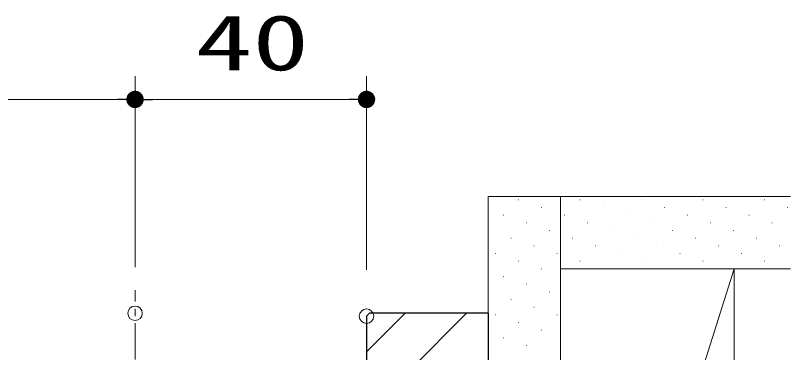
# Model space of a CAD drawing. Units: millimetres, scale not verified. Extents: x -1306 to 1306, y -607 to 607.
# Drawn here: x -526.5 to -392.6, y -234.3 to -176 of the extents above; entities that cross this region are included whole.
import ezdxf
from ezdxf.enums import TextEntityAlignment as Align

# ---------------------------------------------------------------- set-up
doc = ezdxf.new("R2010")
doc.units = ezdxf.units.MM
doc.header["$LTSCALE"] = 5
doc.header["$PDMODE"] = 32
doc.header["$PDSIZE"] = 2.5
doc.linetypes.add('USER5', pattern=[2, 1.25, -0.25, 0.25, -0.25])
for name, color, linetype, lineweight in [('0-1_線(黄)', 2, 'Continuous', 15), ('0-C_中心線', 3, 'USER5', 9), ('0-D_線(白)', 7, 'Continuous', 30), ('1-1_寸法線', 3, 'Continuous', 13), ('1-2_ハッチング', 6, 'Continuous', 9), ('1-4_DEFPOINTS', 7, 'Continuous', 5), ('1-5_0', 4, 'Continuous', 25)]:
    doc.layers.add(name, color=color, linetype=linetype, lineweight=lineweight)
doc.styles.add('ＭＳ ゴシック', font='')
doc.styles.get('ＭＳ ゴシック').set_extended_font_data('MS Gothic')

# ---------------------------------------------------------------- blocks, each defined once
blk = doc.blocks.new('_DOT')
at = {"layer": '1-5_0', "color": 3}
blk.add_line((-2.5, 0), (-5, 0), dxfattribs=at)
for points in [[(0, 0), (-1.34, 2.111), (-1.064, 2.262)], [(0, 0), (-1.064, 2.262), (-0.773, 2.378)], [(0, 0), (-0.773, 2.378), (-0.468, 2.456)], [(0, 0), (-0.468, 2.456), (-0.157, 2.495)], [(0, 0), (-0.157, 2.495), (0.157, 2.495)], [(0, 0), (0.157, 2.495), (0.468, 2.456)], [(0, 0), (0.468, 2.456), (0.773, 2.378)], [(0, 0), (0.773, 2.378), (1.064, 2.262)], [(0, 0), (1.064, 2.262), (1.34, 2.111)], [(0, 0), (-2.5, 0), (-2.48, 0.313)], [(0, 0), (-2.48, -0.313), (-2.5, 0)], [(0, 0), (-2.48, 0.313), (-2.421, 0.622)], [(0, 0), (-2.421, -0.622), (-2.48, -0.313)], [(0, 0), (-2.421, 0.622), (-2.324, 0.92)], [(0, 0), (-2.324, -0.92), (-2.421, -0.622)], [(0, 0), (-2.324, 0.92), (-2.191, 1.204)], [(0, 0), (-2.191, -1.204), (-2.324, -0.92)], [(0, 0), (-2.191, 1.204), (-2.023, 1.469)], [(0, 0), (-2.023, -1.469), (-2.191, -1.204)], [(0, 0), (-2.023, 1.469), (-1.822, 1.711)], [(0, 0), (-1.822, -1.711), (-2.023, -1.469)], [(0, 0), (-1.822, 1.711), (-1.594, 1.926)], [(0, 0), (-1.594, -1.926), (-1.822, -1.711)], [(0, 0), (-1.594, 1.926), (-1.34, 2.111)], [(0, 0), (-1.34, -2.111), (-1.594, -1.926)], [(0, 0), (-1.064, -2.262), (-1.34, -2.111)], [(0, 0), (-0.773, -2.378), (-1.064, -2.262)], [(0, 0), (-0.468, -2.456), (-0.773, -2.378)], [(0, 0), (-0.157, -2.495), (-0.468, -2.456)], [(0, 0), (0.157, -2.495), (-0.157, -2.495)], [(0, 0), (1.34, 2.111), (1.594, 1.926)], [(0, 0), (1.594, 1.926), (1.822, 1.711)], [(0, 0), (1.822, 1.711), (2.023, 1.469)], [(0, 0), (2.023, 1.469), (2.191, 1.204)], [(0, 0), (2.191, 1.204), (2.324, 0.92)], [(0, 0), (2.324, 0.92), (2.421, 0.622)], [(0, 0), (2.421, 0.622), (2.48, 0.313)], [(0, 0), (2.48, 0.313), (2.5, 0)], [(0, 0), (0.468, -2.456), (0.157, -2.495)], [(0, 0), (0.773, -2.378), (0.468, -2.456)], [(0, 0), (1.064, -2.262), (0.773, -2.378)], [(0, 0), (1.34, -2.111), (1.064, -2.262)], [(0, 0), (1.594, -1.926), (1.34, -2.111)], [(0, 0), (1.822, -1.711), (1.594, -1.926)], [(0, 0), (2.023, -1.469), (1.822, -1.711)], [(0, 0), (2.191, -1.204), (2.023, -1.469)], [(0, 0), (2.324, -0.92), (2.191, -1.204)], [(0, 0), (2.421, -0.622), (2.324, -0.92)], [(0, 0), (2.48, -0.313), (2.421, -0.622)], [(0, 0), (2.5, 0), (2.48, -0.313)]]:
    blk.add_solid(points, dxfattribs=at)

msp = doc.modelspace()

# ---------------------------------------------------------------- linework, layer by layer
at = {"layer": '0-1_線(黄)'}
for p, q in [((-444.864, -227.492), (-444.864, -207.3)), ((-392.601, -207.3), (-444.864, -207.3)), ((-432.364, -327.492), (-432.364, -207.3)), ((-402.363, -219.8), (-432.364, -314.992)), ((-392.601, -219.8), (-432.364, -219.8)), ((-402.363, -219.8), (-402.364, -314.992))]:
    msp.add_line(p, q, dxfattribs=at)
at = {"layer": '0-C_中心線'}
msp.add_line((-505.864, -335.472), (-505.864, -223.494), dxfattribs=at)
at = {"layer": '0-D_線(白)'}
for p, q in [((-465.364, -227.492), (-465.864, -227.992)), ((-444.864, -227.492), (-465.364, -227.492)), ((-444.864, -227.492), (-444.864, -337.492)), ((-465.864, -227.992), (-465.864, -336.992))]:
    msp.add_line(p, q, dxfattribs=at)
at = {"layer": '1-1_寸法線'}
for p, q in [((-505.864, -219.492), (-505.864, -186.503)), ((-505.864, -219.492), (-505.864, -186.503)), ((-465.864, -219.992), (-465.864, -186.503)), ((-697.364, -190.503), (-508.864, -190.503)), ((-468.864, -190.503), (-502.864, -190.503))]:
    msp.add_line(p, q, dxfattribs=at)
at = {"layer": '1-2_ハッチング'}
for p, q in [((-439.585, -207.889), (-439.535, -207.889)), ((-428.978, -207.889), (-428.928, -207.889)), ((-418.372, -207.889), (-418.322, -207.889)), ((-407.765, -207.889), (-407.715, -207.889)), ((-397.158, -207.889), (-397.108, -207.889)), ((-435.607, -209.215), (-435.557, -209.215)), ((-425.001, -209.215), (-424.951, -209.215)), ((-414.394, -209.215), (-414.344, -209.215)), ((-403.788, -209.215), (-403.738, -209.215)), ((-393.181, -209.215), (-393.131, -209.215)), ((-442.237, -210.54), (-442.187, -210.54)), ((-431.63, -210.54), (-431.58, -210.54)), ((-421.023, -210.54), (-420.973, -210.54)), ((-410.417, -210.54), (-410.367, -210.54)), ((-399.81, -210.54), (-399.76, -210.54)), ((-438.259, -211.866), (-438.209, -211.866)), ((-427.652, -211.866), (-427.602, -211.866)), ((-417.046, -211.866), (-416.996, -211.866)), ((-406.439, -211.866), (-406.389, -211.866)), ((-395.833, -211.866), (-395.783, -211.866)), ((-434.282, -213.192), (-434.232, -213.192)), ((-423.675, -213.192), (-423.625, -213.192)), ((-413.068, -213.192), (-413.018, -213.192)), ((-402.462, -213.192), (-402.412, -213.192)), ((-440.911, -214.518), (-440.861, -214.518)), ((-430.304, -214.518), (-430.254, -214.518)), ((-419.698, -214.518), (-419.648, -214.518)), ((-409.091, -214.518), (-409.041, -214.518)), ((-398.484, -214.518), (-398.434, -214.518)), ((-436.933, -215.844), (-436.883, -215.844)), ((-426.327, -215.844), (-426.277, -215.844)), ((-415.72, -215.844), (-415.67, -215.844)), ((-405.113, -215.844), (-405.063, -215.844)), ((-394.507, -215.844), (-394.457, -215.844)), ((-443.562, -217.17), (-443.512, -217.17)), ((-432.956, -217.17), (-432.906, -217.17)), ((-422.349, -217.17), (-422.299, -217.17)), ((-411.743, -217.17), (-411.693, -217.17)), ((-401.136, -217.17), (-401.086, -217.17)), ((-439.585, -218.495), (-439.535, -218.495)), ((-428.978, -218.495), (-428.928, -218.495)), ((-418.372, -218.495), (-418.322, -218.495)), ((-407.765, -218.495), (-407.715, -218.495)), ((-397.158, -218.495), (-397.108, -218.495)), ((-435.607, -219.821), (-435.557, -219.821)), ((-442.237, -221.147), (-442.187, -221.147)), ((-438.259, -222.473), (-438.209, -222.473)), ((-434.282, -223.799), (-434.232, -223.799)), ((-440.911, -225.125), (-440.861, -225.125)), ((-465.864, -234.167), (-459.188, -227.492)), ((-465.864, -244.774), (-448.582, -227.492)), ((-436.933, -226.45), (-436.883, -226.45)), ((-443.562, -227.776), (-443.512, -227.776)), ((-432.956, -227.776), (-432.906, -227.776)), ((-439.585, -229.102), (-439.535, -229.102)), ((-435.607, -230.428), (-435.557, -230.428)), ((-442.237, -231.754), (-442.187, -231.754)), ((-438.259, -233.079), (-438.209, -233.079))]:
    msp.add_line(p, q, dxfattribs=at)
at = {"layer": '1-4_DEFPOINTS'}
for p in [(-505.864, -190.503), (-505.864, -227.492), (-465.864, -227.992)]:
    msp.add_point(p, dxfattribs=at)

# ---------------------------------------------------------------- block references
at = {"layer": '1-1_寸法線', "xscale": 0.6, "yscale": 0.6}
for p in [(-505.864, -190.503), (-465.864, -190.503)]:
    msp.add_blockref('_DOT', p, dxfattribs=at)
at = {"layer": '1-1_寸法線', "xscale": 0.6, "yscale": 0.6, "rotation": 180}
msp.add_blockref('_DOT', (-505.864, -190.503), dxfattribs=at)

# ---------------------------------------------------------------- texts
at = {"layer": '1-1_寸法線', "style": 'ＭＳ ゴシック', "width": 1.5}
msp.add_text('40', height=9.604, dxfattribs=at).set_placement((-495.387, -188.353), align=Align.BOTTOM_LEFT)

doc.saveas('drawing.dxf')
